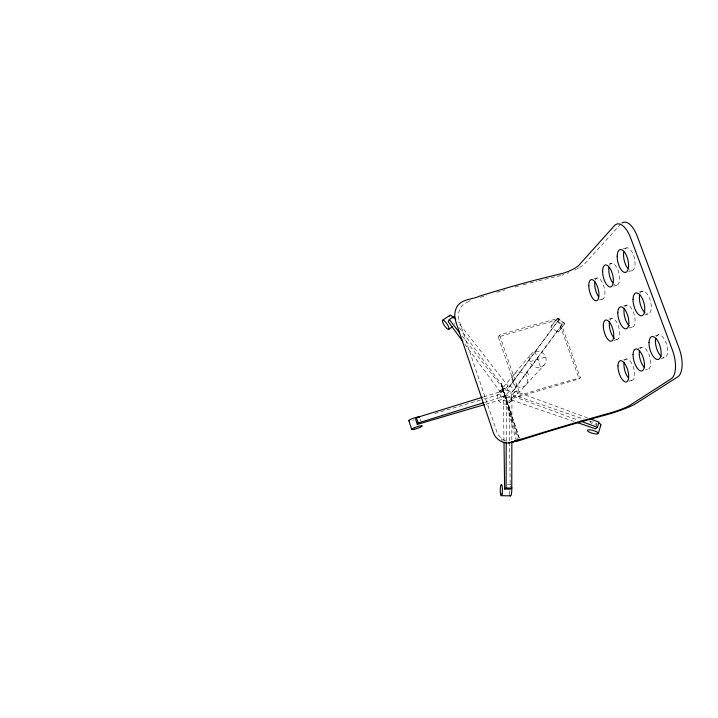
<?xml version="1.0" encoding="UTF-8"?>
<svg xmlns="http://www.w3.org/2000/svg" width="718" height="718" viewBox="0 0 718 718"><rect width="100%" height="100%" fill="white"/><g stroke="black" fill="none" stroke-linecap="round" stroke-linejoin="round"><path stroke-width="0.54" stroke-dasharray="3.59 2.69" d="M506.226 441.023L506.334 397.44L511.934 397.584L511.853 441.157M596.299 425.666L596.918 423.602L589.505 421.062M574.176 421.502L510.588 399.72L513.576 396.435L515.228 391.256L587.45 417.885M510.588 399.72L512.221 394.604L515.228 391.256M564.842 323.486L558.146 332.335L550.742 326.995L554.161 322.292L557.419 318.137L564.842 323.486L558.146 332.335M557.419 318.137L550.742 326.995M498.238 336.957L499.522 335.118L502.232 334.265A214.108 36.026 -18.7 0 1 558.424 318.469L559.196 318.271L580.359 377.767L579.13 378.889L518.818 396.695L498.238 336.957L558.065 319.627L559.196 318.271M514.564 389.327L563.567 322.705L559.062 319.465L507.052 389.398L511.566 392.692L514.564 389.327L509.986 385.988L507.052 389.398M509.986 385.988L559.062 319.465M500.886 396.892L506.118 395.349L509.304 391.041M511.566 392.692L563.567 322.705M499.172 392.037L531.437 353.696M464.806 344.066L500.599 392.414L503.453 389.048L507.94 385.934L457.869 321.835M483.968 399.011L499.997 394.29L502.851 390.942L504.655 396.21L501.774 399.495L485.736 404.234M500.599 392.414L505.023 389.344L507.94 385.934M503.982 440.96L503.426 400.707L506.334 397.44M620.855 223.971L584.955 263.488A22.079 5.08 -20.6 0 1 579.121 267.823M509.556 441.094L508.963 400.85L511.934 397.584M510.202 401.936A7.413 7.099 32.4 0 0 506.1 390A7.413 7.099 32.4 0 0 497.745 399.046A7.413 7.099 32.4 0 0 510.202 401.936L544.136 364.995A8.517 8.078 31.2 0 0 539.353 351.38A8.517 8.078 31.2 0 0 529.848 361.684A8.517 8.078 31.2 0 0 544.136 364.995M518.818 396.695L520.236 395.187L522.973 394.335A215.912 26.584 -18.3 0 1 579.579 377.973L580.359 377.767M469.168 301.219L470.137 300.689M468.666 301.524L464.223 303.813A19.117 8.858 -41.3 0 0 462.006 305.742C458.838 309.27 457.967 314.296 458.569 318.891L497.628 434.13L501.72 438.86L507.267 441.624M483.654 396.874L502.851 390.942M484.372 402.484L504.655 396.21M434.821 413.496L482.9 399.325M529.839 361.666L545.707 357.026M628.878 381.114L631.885 380.253M661.018 358.623L664.24 357.699M645.545 369.851L647.627 369.249M623.7 359.835L626.715 358.973M655.498 335.647L658.729 334.741M638.122 348.338L642.278 347.162M614.087 340.395L617.076 339.56M644.827 314.906L648.031 314.008M629.058 327.982L632.154 327.112M623.718 305.958L626.823 305.105M608.909 319.187L611.915 318.352M639.307 292.02L642.52 291.14M613.71 286.123L616.789 285.279M599.449 299.936L602.429 299.119M594.154 278.826L597.143 278.019M628.797 271.539L631.984 270.677M609.411 263.901L611.467 263.344M623.287 248.751L626.491 247.898M507.563 484.569L510.669 484.632A5.627 1.122 -89.2 0 0 509.87 486.445M503.426 400.707L508.963 400.85M512.221 394.604L584.219 419.249M502.806 390.879L506.118 395.349L511.404 397.162M513.576 396.435L577.496 419.985M557.294 321.565L561.772 324.787M526.644 372.005L529.265 375.101M462.329 336.284L503.453 389.048M459.278 327.641L505.023 389.344M558.065 319.627L579.13 378.889M535.036 351.488L540.537 367.212M499.522 335.118L520.236 395.187M499.997 394.29L501.774 399.495M516.359 441.139L501.299 383.807L519.428 438.213M517.884 441.023L501.299 383.807L519.787 440.412M420.102 419.186L420.73 421.125M501.299 383.807L518.019 437.504M501.72 438.86L502.07 441.839M509.574 442.207L510.229 486.921M506.118 395.349L506.199 400.779M595.33 279.993A10.878 4.496 75.8 0 1 603.847 286.231A10.878 4.496 75.8 0 1 601.128 298.975M480.369 297.378A212.923 42.156 -18.9 0 1 486.544 295.43M496.811 292.307A212.923 42.156 -18.9 0 1 504.969 289.901M515.075 287.029A212.923 42.156 -18.9 0 1 521.08 285.378M523.072 284.84A212.923 42.156 -18.9 0 1 529.004 283.269M529.992 283.009A212.923 42.156 -18.9 0 1 536.822 281.259M538.76 280.774A212.923 42.156 -18.9 0 1 559.493 275.9A22.079 5.08 -20.6 0 0 561.189 275.416M609.986 320.066A10.932 4.568 74.7 0 1 618.754 327.076A10.932 4.568 74.7 0 1 615.802 339.3M625.288 248.634A11.721 5.205 76.5 0 1 634.658 259.521A11.721 5.205 76.5 0 1 629.094 269.717M609.483 265.391A11.282 4.838 76.1 0 1 616.071 266.432A11.282 4.838 76.1 0 1 619.499 280.567A11.282 4.838 76.1 0 1 614.078 284.283M624.696 360.508A11.003 4.631 73.6 0 1 633.725 368.119A11.003 4.631 73.6 0 1 630.566 379.894M640.115 348.804A11.416 4.981 73.8 0 1 649.709 356.532A11.416 4.981 73.8 0 1 646.209 368.908M624.75 306.945A11.344 4.918 75 0 1 634.048 314.026A11.344 4.918 75 0 1 630.79 326.878M578.448 268.2A22.079 5.08 -20.6 0 1 577.039 268.972M576.303 269.358A22.079 5.08 -20.6 0 1 574.777 270.121M568.997 272.678A22.079 5.08 -20.6 0 1 567.265 273.352M563.774 274.59A22.079 5.08 -20.6 0 1 562.041 275.156M640.294 293.124A11.775 5.295 75.2 0 1 650.185 300.277A11.775 5.295 75.2 0 1 646.577 313.802M656.396 336.509A11.856 5.376 73.9 0 1 666.591 344.362A11.856 5.376 73.9 0 1 662.732 357.376M455.006 324.15A5.466 1.571 56 0 1 454.243 323.603M596.191 425.083A5.681 1.499 15.8 0 1 594.764 424.715M592.144 423.737A5.681 1.499 15.8 0 1 593.247 421.358M509.825 494.361A5.627 1.122 -89.2 0 1 509.52 490.466M414.044 419.868A5.582 0.88 -18 0 1 412.679 420.263M512.544 381.823A7.925 7.557 31.8 0 0 525.845 384.902A7.925 7.557 31.8 0 0 521.43 372.193A7.925 7.557 31.8 0 0 512.544 381.823"/><path stroke-width="1.08" d="M504 442.073L504.637 489.03L506.109 487.962L506.226 442.144M504.637 489.03L510.265 489.155L511.772 488.087L511.853 442.279M577.353 422.588L595.366 428.763L597.403 427.318L598.965 422.13L590.591 419.043M598.291 433.519A5.69 1.454 15.9 0 0 590.699 429.938A5.69 1.454 15.9 0 0 589.55 432.227A5.69 1.454 15.9 0 0 598.291 433.519L600.858 424.966M455.804 319.205L453.749 316.566L449.306 319.582L448.229 321.682L462.814 341.382M453.013 317.984L453.749 316.566M482.586 397.207L416.467 417.652L415.587 419.159L417.302 424.428L484.668 404.548M417.302 424.428L418.199 422.947L483.304 402.816M448.759 329.302A5.466 1.535 56 0 0 445.322 321.781A5.466 1.535 56 0 0 443.069 323.19A5.466 1.535 56 0 0 448.759 329.302L452.421 326.816M442.656 320.219L449.98 315.265M517.256 440.08L512.634 441.947L517.884 441.023L545.384 432.389A217.132 20.131 -18 0 1 608.99 414.106A22.599 2.441 -18.8 0 0 635.843 403.597L677.693 376.914A23.954 10.967 73.6 0 0 678.968 347.907L637.36 236.545A23.622 10.537 76.9 0 0 621.994 222.975M511.898 442.18C503.74 445.304 494.594 439.012 492.727 430.818L456.092 322.553C454.081 316.97 454.27 310.4 457.779 305.446C463.002 298.832 472.597 299.505 479.669 296.121A249.918 48.285 -18.8 0 1 562.221 273.531A15.168 3.482 -20.6 0 0 578.95 265.202L614.437 225.667A23.64 10.411 76.8 0 1 630.799 238.295L672.326 349.801A23.981 10.833 73.6 0 1 671.159 378.799L629.722 405.419A15.527 1.678 -18.8 0 1 612.05 412.419L580.332 421.331A250.851 22.716 -18 0 0 529.776 436.544L508.793 442.952M510.534 442.575L521.16 439.245M506.109 487.962L511.772 488.087M501.29 495.671L510.606 495.878M580.638 421.143L597.403 427.318M449.306 319.582L459.583 332.766M416.467 417.652L418.199 422.947M408.829 420.577L411.665 429.301M627.622 268.155A11.721 5.205 76.5 0 1 623.762 252.162M627.774 377.174A11.003 4.631 73.6 0 1 624.139 362.231M644.225 367.338A11.416 4.981 73.8 0 1 639.496 350.617M629.345 325.918A11.344 4.918 75 0 1 624.166 308.839M598.57 296.714A10.878 4.496 75.8 0 1 594.872 281.77M612.687 282.757A11.282 4.838 76.1 0 1 608.945 267.356M645.042 312.833A11.775 5.295 75.2 0 1 639.657 295.116M661.152 356.29A11.856 5.376 73.9 0 1 655.713 338.42M614.437 338.34A10.932 4.568 74.7 0 1 609.456 321.861M449.737 316.315A5.466 1.571 56 0 1 453.507 317.787M598.713 422.974A5.681 1.499 15.8 0 1 600.499 425.262M511.62 487.244A5.627 1.122 -89.2 0 1 511.404 494.083A5.627 1.122 -89.2 0 1 510.049 495.214M409.502 420.829A5.582 0.88 -18 0 1 413.559 418.172A5.582 0.88 -18 0 1 419.249 417.562M603.317 325.649A10.941 4.514 74.7 0 0 611.09 341.238A10.941 4.514 74.7 0 0 611.224 324.985A10.941 4.514 74.7 0 0 603.317 325.649M617.794 312.761A11.353 4.855 74.9 0 0 625.952 328.844A11.353 4.855 74.9 0 0 626.24 311.863A11.353 4.855 74.9 0 0 617.794 312.761M617.956 366.009A11.012 4.568 73.6 0 0 625.872 381.985A11.012 4.568 73.6 0 0 626.15 366.009A11.012 4.568 73.6 0 0 617.956 366.009M617.193 256.245A11.73 5.143 76.5 0 0 625.602 272.409A11.73 5.143 76.5 0 0 625.89 254.334A11.73 5.143 76.5 0 0 617.193 256.245M602.626 271.287A11.291 4.775 76.1 0 0 610.623 286.958A11.291 4.775 76.1 0 0 610.758 269.681A11.291 4.775 76.1 0 0 602.626 271.287M633.034 299.2A11.784 5.232 75.2 0 0 641.614 315.794A11.784 5.232 75.2 0 0 642.071 298.033A11.784 5.232 75.2 0 0 633.034 299.2M588.787 285.701A10.887 4.443 75.7 0 0 596.47 300.752A10.887 4.443 75.7 0 0 596.326 284.104A10.887 4.443 75.7 0 0 588.787 285.701M633.07 354.539A11.425 4.927 73.8 0 0 641.398 371.035A11.425 4.927 73.8 0 0 641.838 354.36A11.425 4.927 73.8 0 0 633.07 354.539M649.027 342.495A11.865 5.304 73.9 0 0 657.796 359.538A11.865 5.304 73.9 0 0 658.424 342.1A11.865 5.304 73.9 0 0 649.027 342.495M502.07 493.849A5.627 1.077 -89.2 0 0 501.64 484.551A5.627 1.077 -89.2 0 0 500.284 491.731A5.627 1.077 -89.2 0 0 502.07 493.849M414.214 429.265A5.591 0.835 -18 0 0 422.319 425.971A5.591 0.835 -18 0 0 414.457 427.659A5.591 0.835 -18 0 0 414.214 429.265"/></g></svg>
